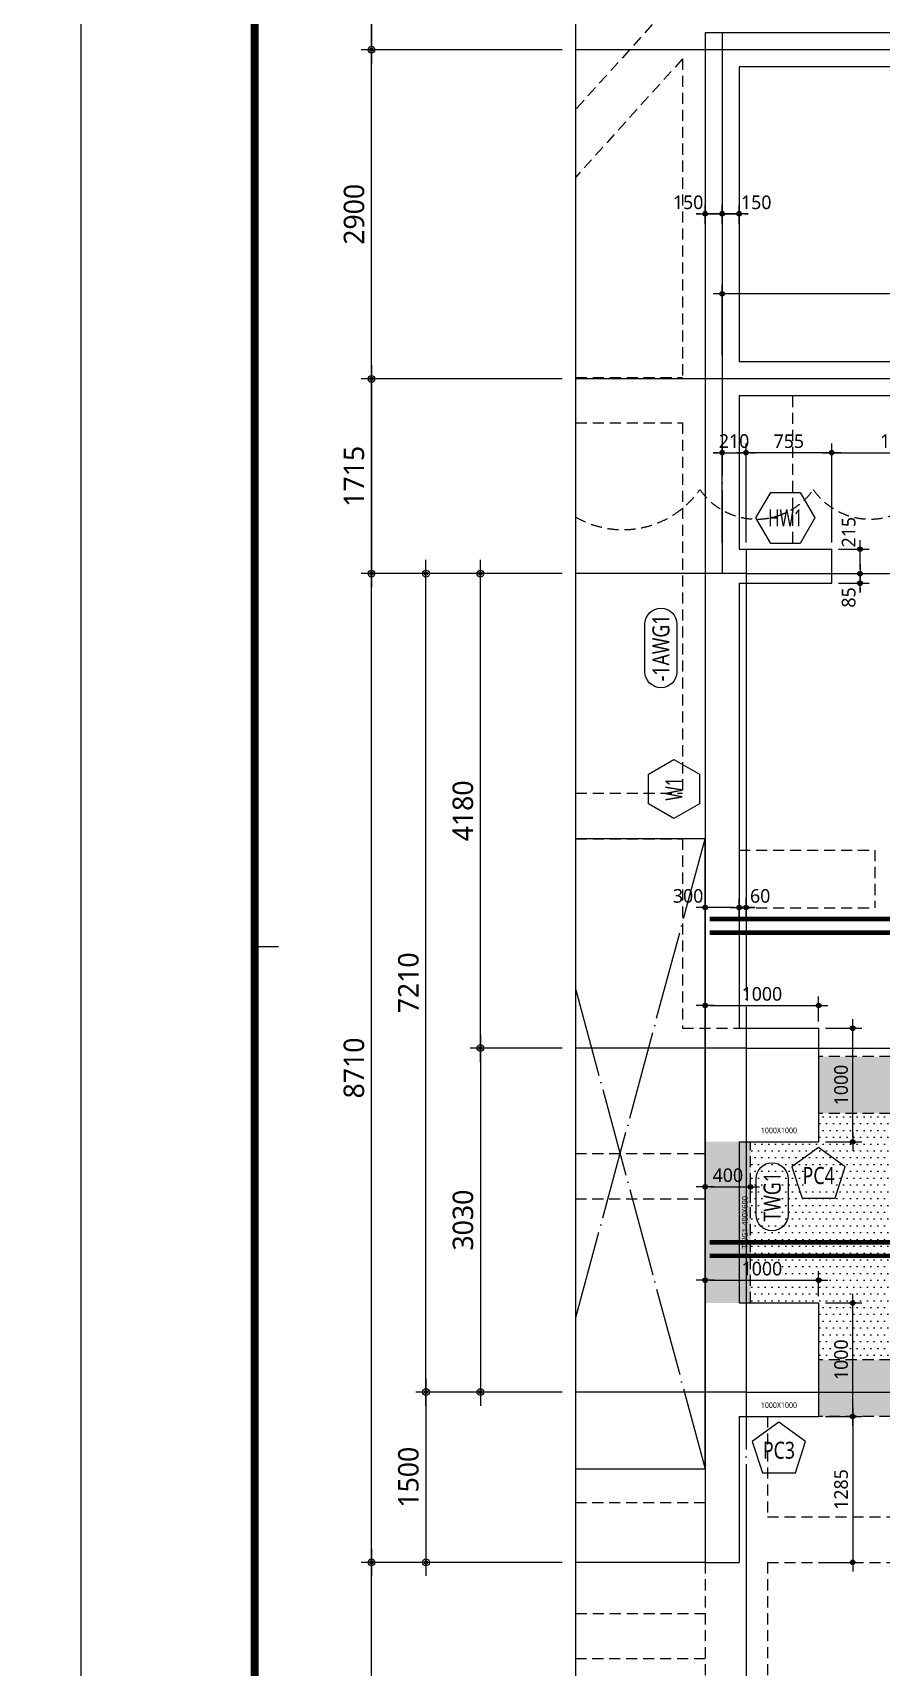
# Model space of a CAD drawing. Header units: millimetres. Extents: x 350420 to 672135, y -312840 to -44390.
# Drawn here: x 507845 to 515322, y -68560 to -54160 of the extents above; entities that cross this region are included whole.
import ezdxf
from ezdxf.enums import TextEntityAlignment as Align
from ezdxf.xclip import XClip

# ---------------------------------------------------------------- set-up
doc = ezdxf.new("R2010")
doc.units = ezdxf.units.MM
doc.header["$LTSCALE"] = 65
doc.header["$XCLIPFRAME"] = 0
for name, pattern in [('CEN', [62, 60, -1, 0, -1]), ('HID2', [7.5, 6, -1.5]), ('XS-지하주차장$0$CEN', [62, 60, -1, 0, -1]), ('XS-지하주차장$0$DDOT', [14, 12, -1, 0, -1]), ('XS-지하주차장$0$HID', [2.3, 1.5, -0.8])]:
    doc.linetypes.add(name, pattern=pattern)
doc.layers.get('Defpoints').update_dxf_attribs({"color": 145})
for name, color, linetype in [('252', 252, 'Continuous'), ('BAR-B', 2, 'HID2'), ('BAR-T', 2, 'Continuous'), ('CEN', 1, 'CEN'), ('DIM', 7, 'Continuous'), ('DOT', 7, 'Continuous'), ('FORM_고양장항A-1BL-S-성능$0$FORM', 7, 'Continuous'), ('M', 7, 'Continuous'), ('NAME-B', 6, 'Continuous'), ('NAME-C', 1, 'Continuous'), ('NAME-W', 4, 'Continuous'), ('XS-지하주차장$0$AWG', 5, 'XS-지하주차장$0$HID'), ('XS-지하주차장$0$B', 9, 'XS-지하주차장$0$HID'), ('XS-지하주차장$0$CEN', 1, 'XS-지하주차장$0$CEN'), ('XS-지하주차장$0$DA', 7, 'XS-지하주차장$0$HID'), ('XS-지하주차장$0$G', 4, 'XS-지하주차장$0$HID'), ('XS-지하주차장$0$OPEN', 9, 'XS-지하주차장$0$DDOT'), ('XS-지하주차장$0$TG', 30, 'XS-지하주차장$0$HID'), ('XS-지하주차장$0$W1', 2, 'Continuous'), ('XS-지하주차장$0$W1-H', 11, 'XS-지하주차장$0$HID')]:
    doc.layers.add(name, color=color, linetype=linetype)
for name, color, linetype, plot in [('DEFPOINT', 144, 'Continuous', False), ('FORM_고양장항A-1BL-S-성능$0$DEFPOINT', 144, 'Continuous', False), ('XS-지하주차장$0$1215', 181, 'XS-지하주차장$0$HID', False), ('XS-지하주차장$0$DEFPOINT', 144, 'Continuous', False), ('XS-지하주차장$0$PD', 145, 'XS-지하주차장$0$HID', False)]:
    doc.layers.add(name, color=color, linetype=linetype, plot=plot)
doc.styles.add('XS-지하주차장$0$맑은고딕', font='malgun.ttf')
doc.styles.add('맑은고딕', font='malgun.ttf')
doc.dimstyles.new('DIM_40', dxfattribs={"dimscale": 40, "dimtxt": 3, "dimasz": 1, "dimexe": 2, "dimexo": 1.5, "dimgap": 1, "dimtad": 1, "dimdec": 0, "dimzin": 0, "dimdsep": 46, "dimtxsty": '맑은고딕', "dimblk1": 'DIMDOT', "dimblk2": 'DIMDOT', "dimsah": 1, "dimcen": 0.09, "dimdle": 2, "dimclrd": 7, "dimclre": 7, "dimclrt": 6, "dimadec": 0, "dimazin": 0, "dimtfac": 1, "dimtdec": 0, "dimtix": 1, "dimtmove": 2, "dimatfit": 3, "dimldrblk": 'DIMDOT', "dimfxl": 0, "dimtolj": 1, "dimtzin": 0, "dimarcsym": 0})
doc.dimstyles.new('DIM_60', dxfattribs={"dimscale": 60, "dimtxt": 3, "dimasz": 1, "dimexe": 1.5, "dimexo": 2, "dimgap": 1, "dimtad": 1, "dimdec": 0, "dimzin": 0, "dimdsep": 46, "dimtxsty": '맑은고딕', "dimblk1": 'DIMDOT', "dimblk2": 'DIMDOT', "dimsah": 1, "dimcen": 0.09, "dimdle": 2, "dimclrd": 7, "dimclre": 7, "dimclrt": 3, "dimadec": 0, "dimazin": 0, "dimtfac": 1, "dimtdec": 0, "dimtix": 1, "dimtmove": 2, "dimatfit": 3, "dimldrblk": 'DIMDOT', "dimfxl": 0, "dimtolj": 1, "dimtzin": 0, "dimarcsym": 0})

# ---------------------------------------------------------------- blocks, each defined once
blk = doc.blocks.new('XS-지하주차장$0$B1-6')
at = {"layer": 'XS-지하주차장$0$CEN'}
for p, q in [((150, 13475), (150, 8710)), ((7250, 13325), (0, 13325)), ((7250, 10425), (0, 10425)), ((360, 8925), (360, 0)), ((360, 8710), (6400, 8710)), ((360, 4530), (3270, 4530)), ((360, 1500), (6400, 1500))]:
    blk.add_line(p, q, dxfattribs=at)
at = {"layer": 'XS-지하주차장$0$PD'}
for p, q in [((770, 10275), (770, 8925)), ((300, 6275), (1495, 6275)), ((1495, 6275), (1495, 5765)), ((300, 5765), (1495, 5765))]:
    blk.add_line(p, q, dxfattribs=at)
at = {"layer": 'XS-지하주차장$0$W1'}
for p, q in [((7250, 13475), (0, 13475)), ((0, 13475), (0, 8925)), ((300, 13175), (300, 10575)), ((4850, 13175), (300, 13175)), ((5840, 10575), (300, 10575)), ((5840, 10275), (300, 10275)), ((300, 10275), (300, 8925)), ((0, 8925), (0, 0)), ((300, 8925), (1115, 8925)), ((1115, 8625), (1115, 8925)), ((300, 8625), (1115, 8625)), ((300, 8625), (300, 4705)), ((300, 4705), (1000, 4705)), ((1000, 4705), (1000, 3705)), ((300, 3705), (300, 2285)), ((300, 3705), (1000, 3705)), ((300, 2285), (1000, 2285)), ((1000, 2285), (1000, 1285)), ((300, 1285), (300, 0)), ((300, 1285), (1000, 1285)), ((0, 0), (300, 0))]:
    blk.add_line(p, q, dxfattribs=at)
at = {"layer": 'XS-지하주차장$0$DEFPOINT', "color": 2, "style": 'XS-지하주차장$0$맑은고딕', "width": 0.8}
for p in [(650, 3805), (650, 1385)]:
    blk.add_text('1000X1000', height=50, dxfattribs=at).set_placement(p, align=Align.MIDDLE_CENTER)
blk = doc.blocks.new('XS-지하주차장$0$B2-W')
at = {"layer": 'XS-지하주차장$0$W1-H'}
for p, q in [((105100, 99760), (105100, 99460)), ((118575, 99760), (105100, 99760)), ((118575, 92510), (118575, 99760)), ((106385, 99460), (105100, 99460)), ((106385, 99460), (106385, 98760)), ((107385, 99460), (107385, 98760)), ((108805, 99460), (107385, 99460)), ((108805, 99460), (108805, 98760)), ((113725, 99460), (109805, 99460)), ((109805, 99460), (109805, 98760)), ((113725, 99460), (113725, 98645)), ((115375, 99460), (114025, 99460)), ((114025, 99460), (114025, 98645)), ((115375, 93920), (115375, 99460)), ((115675, 93920), (115675, 99460)), ((118275, 99460), (115675, 99460)), ((118275, 94910), (118275, 99460)), ((107385, 98760), (106385, 98760)), ((109805, 98760), (108805, 98760)), ((113725, 98645), (114025, 98645))]:
    blk.add_line(p, q, dxfattribs=at)
blk = doc.blocks.new('XS-지하주차장')
at = {"layer": 'XS-지하주차장$0$1215'}
blk.add_lwpolyline([(658457, 160394, -0.520567), (657457, 160394, -0.520567), (656457, 160394, -0.520567), (655457, 160394, -0.520567), (654457, 160394, -0.520567), (654060, 160997, -0.520567), (654060, 161997, -0.520567), (654060, 162997, -0.520567), (654060, 163997, -0.520567), (654060, 164997, -0.520567), (654060, 165997, -0.520567), (654060, 166997, -0.520567), (654060, 167997, -0.520567), (654060, 168997, -0.520567), (654060, 170353, -0.520567), (655060, 170353, -0.520567), (656060, 170353, -0.520567), (657060, 170353, -0.520567), (658060, 170353, -0.520567), (659060, 170353, -0.520567)], format="xyb", dxfattribs=at)
at = {"layer": 'XS-지하주차장$0$AWG'}
for p, q in [((649315, 169150), (649315, 168650)), ((650985, 169150), (649315, 169150)), ((654648, 169150), (651385, 169150)), ((657855, 169150), (655048, 169150))]:
    blk.add_line(p, q, dxfattribs=at)
at = {"layer": 'XS-지하주차장$0$B'}
for p, q in [((643760, 168950), (643760, 174875)), ((644160, 170450), (644160, 168950)), ((645135, 168950), (645135, 170450))]:
    blk.add_line(p, q, dxfattribs=at)
at = {"layer": 'XS-지하주차장$0$DA', "linetype": 'Continuous'}
blk.add_lwpolyline([(650985, 168950), (650985, 170450), (645435, 170450), (645435, 168950), (650985, 168950)], dxfattribs=at)
at = {"layer": 'XS-지하주차장$0$G'}
for p, q in [((647810, 168950), (647810, 174875)), ((648210, 168950), (648210, 174875)), ((650985, 174798), (650985, 169150)), ((651385, 174527), (651385, 169150)), ((654648, 171903), (654648, 169150)), ((658601, 169017), (655480, 171827)), ((655048, 171543), (655048, 169150)), ((657855, 169150), (655212, 171530)), ((644610, 168950), (640310, 168950)), ((644610, 168400), (640160, 168400)), ((644610, 168400), (644610, 162750)), ((645895, 168400), (645010, 168400)), ((645010, 168400), (645010, 162750))]:
    blk.add_line(p, q, dxfattribs=at)
at = {"layer": 'XS-지하주차장$0$OPEN'}
for p, q in [((650985, 170450), (645435, 168950)), ((645435, 170450), (650985, 168950))]:
    blk.add_line(p, q, dxfattribs=at)
at = {"layer": 'XS-지하주차장$0$TG'}
for p, q in [((646895, 168550), (648315, 168550)), ((645895, 165970), (645895, 167950)), ((646395, 165970), (646395, 167950)), ((648565, 165970), (648565, 167950)), ((649065, 165970), (649065, 167950))]:
    blk.add_line(p, q, dxfattribs=at)
at = {"layer": 'XS-지하주차장$0$W1', "rotation": 270}
blk.add_blockref('XS-지하주차장$0$B1-6', (644610, 168950), dxfattribs=at)
at = {"layer": 'XS-지하주차장$0$W1-H'}
blk.add_blockref('XS-지하주차장$0$B2-W', (539510, 69190), dxfattribs=at)
at = {"layer": 'XS-지하주차장$0$DEFPOINT', "color": 2, "style": 'XS-지하주차장$0$맑은고딕'}
blk.add_text('TWG1-400X600', height=50, dxfattribs=at).set_placement((647605, 168600), align=Align.MIDDLE_CENTER)
blk = doc.blocks.new('DIMDOT')
at = {"layer": 'DIM', "linetype": 'Continuous'}
blk.add_line((-2, 0), (2, 0), dxfattribs=at)
for radius in [0.5, 0.25]:
    blk.add_circle((0, 0), radius, dxfattribs=at)
blk = doc.blocks.new('*D1203')
at = {"layer": 'Defpoints', "color": 0, "linetype": 'Continuous', "transparency": 16777216}
for p in [(510830, -58925), (512630, -58925), (512630, -67635)]:
    blk.add_point(p, dxfattribs=at)
at = {"layer": 'DIM', "color": 7, "linetype": 'Continuous', "lineweight": -2, "transparency": 16777216}
for p, q in [((512510, -58925), (510740, -58925)), ((510830, -67575), (510830, -58985)), ((512510, -67635), (510740, -67635))]:
    blk.add_line(p, q, dxfattribs=at)
at = {"layer": 'DIM', "color": 7, "linetype": 'Continuous', "lineweight": -2, "transparency": 16777216, "xscale": 60, "yscale": 60, "zscale": 60}
for p, rotation in [((510830, -58925), 90), ((510830, -67635), 270)]:
    blk.add_blockref('DIMDOT', p, dxfattribs=dict(at, rotation=rotation))
at = {"layer": 'DIM', "color": 3, "linetype": 'Continuous', "transparency": 16777216, "insert": (510676, -63280), "char_height": 180, "attachment_point": 5, "rotation": 90, "style": '맑은고딕'}
blk.add_mtext('\\A1;8710', dxfattribs=at)
blk = doc.blocks.new('*D1204')
at = {"layer": 'Defpoints', "color": 0, "linetype": 'Continuous', "transparency": 16777216}
for p in [(511310, -58925), (512630, -58925), (512630, -66135)]:
    blk.add_point(p, dxfattribs=at)
at = {"layer": 'DIM', "color": 7, "linetype": 'Continuous', "lineweight": -2, "transparency": 16777216}
for p, q in [((512510, -58925), (511220, -58925)), ((511310, -66075), (511310, -58985)), ((512510, -66135), (511220, -66135))]:
    blk.add_line(p, q, dxfattribs=at)
at = {"layer": 'DIM', "color": 7, "linetype": 'Continuous', "lineweight": -2, "transparency": 16777216, "xscale": 60, "yscale": 60, "zscale": 60}
for p, rotation in [((511310, -58925), 90), ((511310, -66135), 270)]:
    blk.add_blockref('DIMDOT', p, dxfattribs=dict(at, rotation=rotation))
at = {"layer": 'DIM', "color": 3, "linetype": 'Continuous', "transparency": 16777216, "insert": (511156, -62530), "char_height": 180, "attachment_point": 5, "rotation": 90, "style": '맑은고딕'}
blk.add_mtext('\\A1;7210', dxfattribs=at)
blk = doc.blocks.new('*D1205')
at = {"layer": 'Defpoints', "color": 0, "linetype": 'Continuous', "transparency": 16777216}
for p in [(512630, -66135), (511310, -67635), (512630, -67635)]:
    blk.add_point(p, dxfattribs=at)
at = {"layer": 'DIM', "color": 7, "linetype": 'Continuous', "lineweight": -2, "transparency": 16777216}
for p, q in [((512510, -66135), (511220, -66135)), ((511310, -66195), (511310, -67575)), ((512510, -67635), (511220, -67635))]:
    blk.add_line(p, q, dxfattribs=at)
at = {"layer": 'DIM', "color": 7, "linetype": 'Continuous', "lineweight": -2, "transparency": 16777216, "xscale": 60, "yscale": 60, "zscale": 60}
for p, rotation in [((511310, -66135), 90), ((511310, -67635), 270)]:
    blk.add_blockref('DIMDOT', p, dxfattribs=dict(at, rotation=rotation))
at = {"layer": 'DIM', "color": 3, "linetype": 'Continuous', "transparency": 16777216, "insert": (511156, -66885), "char_height": 180, "attachment_point": 5, "rotation": 90, "style": '맑은고딕'}
blk.add_mtext('\\A1;1500', dxfattribs=at)
blk = doc.blocks.new('*D1206')
at = {"layer": 'Defpoints', "color": 0, "linetype": 'Continuous', "transparency": 16777216}
for p in [(511790, -58925), (512630, -58925), (512630, -63105)]:
    blk.add_point(p, dxfattribs=at)
at = {"layer": 'DIM', "color": 7, "linetype": 'Continuous', "lineweight": -2, "transparency": 16777216}
for p, q in [((512510, -58925), (511700, -58925)), ((511790, -63045), (511790, -58985)), ((512510, -63105), (511700, -63105))]:
    blk.add_line(p, q, dxfattribs=at)
at = {"layer": 'DIM', "color": 7, "linetype": 'Continuous', "lineweight": -2, "transparency": 16777216, "xscale": 60, "yscale": 60, "zscale": 60}
for p, rotation in [((511790, -58925), 90), ((511790, -63105), 270)]:
    blk.add_blockref('DIMDOT', p, dxfattribs=dict(at, rotation=rotation))
at = {"layer": 'DIM', "color": 3, "linetype": 'Continuous', "transparency": 16777216, "insert": (511636, -61015), "char_height": 180, "attachment_point": 5, "rotation": 90, "style": '맑은고딕'}
blk.add_mtext('\\A1;4180', dxfattribs=at)
blk = doc.blocks.new('*D1207')
at = {"layer": 'Defpoints', "color": 0, "linetype": 'Continuous', "transparency": 16777216}
for p in [(512630, -57210), (510830, -58925), (512630, -58925)]:
    blk.add_point(p, dxfattribs=at)
at = {"layer": 'DIM', "color": 7, "linetype": 'Continuous', "lineweight": -2, "transparency": 16777216}
for p, q in [((512510, -57210), (510740, -57210)), ((510830, -57270), (510830, -58865)), ((512510, -58925), (510740, -58925))]:
    blk.add_line(p, q, dxfattribs=at)
at = {"layer": 'DIM', "color": 7, "linetype": 'Continuous', "lineweight": -2, "transparency": 16777216, "xscale": 60, "yscale": 60, "zscale": 60}
for p, rotation in [((510830, -57210), 90), ((510830, -58925), 270)]:
    blk.add_blockref('DIMDOT', p, dxfattribs=dict(at, rotation=rotation))
at = {"layer": 'DIM', "color": 3, "linetype": 'Continuous', "transparency": 16777216, "insert": (510676, -58068), "char_height": 180, "attachment_point": 5, "rotation": 90, "style": '맑은고딕'}
blk.add_mtext('\\A1;1715', dxfattribs=at)
blk = doc.blocks.new('*D1208')
at = {"layer": 'Defpoints', "color": 0, "linetype": 'Continuous', "transparency": 16777216}
for p in [(510830, -54310), (512630, -54310), (512630, -57210)]:
    blk.add_point(p, dxfattribs=at)
at = {"layer": 'DIM', "color": 7, "linetype": 'Continuous', "lineweight": -2, "transparency": 16777216}
for p, q in [((512510, -54310), (510740, -54310)), ((510830, -57150), (510830, -54370)), ((512510, -57210), (510740, -57210))]:
    blk.add_line(p, q, dxfattribs=at)
at = {"layer": 'DIM', "color": 7, "linetype": 'Continuous', "lineweight": -2, "transparency": 16777216, "xscale": 60, "yscale": 60, "zscale": 60}
for p, rotation in [((510830, -54310), 90), ((510830, -57210), 270)]:
    blk.add_blockref('DIMDOT', p, dxfattribs=dict(at, rotation=rotation))
at = {"layer": 'DIM', "color": 3, "linetype": 'Continuous', "transparency": 16777216, "insert": (510677, -55760), "char_height": 180, "attachment_point": 5, "rotation": 90, "style": '맑은고딕'}
blk.add_mtext('\\A1;2900', dxfattribs=at)
blk = doc.blocks.new('*D1209')
at = {"layer": 'Defpoints', "color": 0, "linetype": 'Continuous', "transparency": 16777216}
for p in [(512630, -49210), (510830, -54310), (512630, -54310)]:
    blk.add_point(p, dxfattribs=at)
at = {"layer": 'DIM', "color": 7, "linetype": 'Continuous', "lineweight": -2, "transparency": 16777216}
for p, q in [((512510, -49210), (510740, -49210)), ((510830, -49270), (510830, -54250)), ((512510, -54310), (510740, -54310))]:
    blk.add_line(p, q, dxfattribs=at)
at = {"layer": 'DIM', "color": 7, "linetype": 'Continuous', "lineweight": -2, "transparency": 16777216, "xscale": 60, "yscale": 60, "zscale": 60}
for p, rotation in [((510830, -49210), 90), ((510830, -54310), 270)]:
    blk.add_blockref('DIMDOT', p, dxfattribs=dict(at, rotation=rotation))
at = {"layer": 'DIM', "color": 3, "linetype": 'Continuous', "transparency": 16777216, "insert": (510676, -51760), "char_height": 180, "attachment_point": 5, "rotation": 90, "style": '맑은고딕'}
blk.add_mtext('\\A1;5100', dxfattribs=at)
blk = doc.blocks.new('*D721')
at = {"layer": 'Defpoints', "color": 0, "linetype": 'Continuous', "transparency": 16777216}
for p in [(512630, -63105), (511790, -66135), (512630, -66135)]:
    blk.add_point(p, dxfattribs=at)
at = {"layer": 'DIM', "color": 7, "linetype": 'Continuous', "lineweight": -2, "transparency": 16777216}
for p, q in [((512510, -63105), (511700, -63105)), ((511790, -63165), (511790, -66075)), ((512510, -66135), (511700, -66135))]:
    blk.add_line(p, q, dxfattribs=at)
at = {"layer": 'DIM', "color": 7, "linetype": 'Continuous', "lineweight": -2, "transparency": 16777216, "xscale": 60, "yscale": 60, "zscale": 60}
for p, rotation in [((511790, -63105), 90), ((511790, -66135), 270)]:
    blk.add_blockref('DIMDOT', p, dxfattribs=dict(at, rotation=rotation))
at = {"layer": 'DIM', "color": 3, "linetype": 'Continuous', "transparency": 16777216, "insert": (511637, -64620), "char_height": 180, "attachment_point": 5, "rotation": 90, "style": '맑은고딕'}
blk.add_mtext('\\A1;3030', dxfattribs=at)
blk = doc.blocks.new('*D731')
at = {"layer": 'Defpoints', "color": 0, "linetype": 'Continuous', "transparency": 16777216}
for p in [(516095, -57860), (514885, -58710), (516095, -58710)]:
    blk.add_point(p, dxfattribs=at)
at = {"layer": 'DIM', "color": 7, "linetype": 'Continuous', "lineweight": -2, "transparency": 16777216}
for p, q in [((514885, -58650), (514885, -57780)), ((514925, -57860), (516055, -57860)), ((516095, -58650), (516095, -57780))]:
    blk.add_line(p, q, dxfattribs=at)
at = {"layer": 'DIM', "color": 7, "linetype": 'Continuous', "lineweight": -2, "transparency": 16777216, "xscale": 40, "yscale": 40, "zscale": 40, "rotation": 180}
blk.add_blockref('DIMDOT', (514885, -57860), dxfattribs=at)
at = {"layer": 'DIM', "color": 7, "linetype": 'Continuous', "lineweight": -2, "transparency": 16777216, "xscale": 40, "yscale": 40, "zscale": 40}
blk.add_blockref('DIMDOT', (516095, -57860), dxfattribs=at)
at = {"layer": 'DIM', "color": 6, "linetype": 'Continuous', "transparency": 16777216, "insert": (515490, -57758), "char_height": 120, "attachment_point": 5, "style": '맑은고딕'}
blk.add_mtext('\\A1;1210', dxfattribs=at)
blk = doc.blocks.new('*D732')
at = {"layer": 'Defpoints', "color": 0, "linetype": 'Continuous', "transparency": 16777216}
for p in [(514130, -57860), (514130, -58710), (514885, -58710)]:
    blk.add_point(p, dxfattribs=at)
at = {"layer": 'DIM', "color": 7, "linetype": 'Continuous', "lineweight": -2, "transparency": 16777216}
for p, q in [((514130, -58650), (514130, -57780)), ((514845, -57860), (514170, -57860)), ((514885, -58650), (514885, -57780))]:
    blk.add_line(p, q, dxfattribs=at)
at = {"layer": 'DIM', "color": 7, "linetype": 'Continuous', "lineweight": -2, "transparency": 16777216, "xscale": 40, "yscale": 40, "zscale": 40, "rotation": 180}
blk.add_blockref('DIMDOT', (514130, -57860), dxfattribs=at)
at = {"layer": 'DIM', "color": 7, "linetype": 'Continuous', "lineweight": -2, "transparency": 16777216, "xscale": 40, "yscale": 40, "zscale": 40}
blk.add_blockref('DIMDOT', (514885, -57860), dxfattribs=at)
at = {"layer": 'DIM', "color": 6, "linetype": 'Continuous', "transparency": 16777216, "insert": (514507, -57759), "char_height": 120, "attachment_point": 5, "style": '맑은고딕'}
blk.add_mtext('\\A1;755', dxfattribs=at)
blk = doc.blocks.new('*D764')
at = {"layer": 'Defpoints', "color": 0, "linetype": 'Continuous', "transparency": 16777216}
for p in [(514885, -58925), (514885, -59010), (515135, -59010)]:
    blk.add_point(p, dxfattribs=at)
at = {"layer": 'DIM', "color": 7, "linetype": 'Continuous', "lineweight": -2, "transparency": 16777216}
for p, q in [((515135, -58885), (515135, -58845)), ((514945, -58925), (515215, -58925)), ((514945, -59010), (515215, -59010)), ((515135, -58925), (515135, -59010)), ((515135, -59050), (515135, -59090))]:
    blk.add_line(p, q, dxfattribs=at)
at = {"layer": 'DIM', "color": 7, "linetype": 'Continuous', "lineweight": -2, "transparency": 16777216, "xscale": 40, "yscale": 40, "zscale": 40}
for p, rotation in [((515135, -58925), 270), ((515135, -59010), 90)]:
    blk.add_blockref('DIMDOT', p, dxfattribs=dict(at, rotation=rotation))
at = {"layer": 'DIM', "color": 6, "linetype": 'Continuous', "transparency": 16777216, "insert": (515035, -59135), "char_height": 120, "attachment_point": 5, "rotation": 90, "style": '맑은고딕'}
blk.add_mtext('\\A1;85', dxfattribs=at)
blk = doc.blocks.new('*D765')
at = {"layer": 'Defpoints', "color": 0, "linetype": 'Continuous', "transparency": 16777216}
for p in [(514885, -58710), (515135, -58710), (514885, -58925)]:
    blk.add_point(p, dxfattribs=at)
at = {"layer": 'DIM', "color": 7, "linetype": 'Continuous', "lineweight": -2, "transparency": 16777216}
for p, q in [((514945, -58710), (515215, -58710)), ((515135, -58885), (515135, -58750)), ((514945, -58925), (515215, -58925))]:
    blk.add_line(p, q, dxfattribs=at)
at = {"layer": 'DIM', "color": 7, "linetype": 'Continuous', "lineweight": -2, "transparency": 16777216, "xscale": 40, "yscale": 40, "zscale": 40}
for p, rotation in [((515135, -58710), 90), ((515135, -58925), 270)]:
    blk.add_blockref('DIMDOT', p, dxfattribs=dict(at, rotation=rotation))
at = {"layer": 'DIM', "color": 6, "linetype": 'Continuous', "transparency": 16777216, "insert": (515035, -58560), "char_height": 120, "attachment_point": 5, "rotation": 90, "style": '맑은고딕'}
blk.add_mtext('\\A1;215', dxfattribs=at)
blk = doc.blocks.new('*D770')
at = {"layer": 'Defpoints', "color": 0, "linetype": 'Continuous', "transparency": 16777216}
for p in [(513920, -56460), (513920, -57060), (519610, -57060)]:
    blk.add_point(p, dxfattribs=at)
at = {"layer": 'DIM', "color": 7, "linetype": 'Continuous', "lineweight": -2, "transparency": 16777216}
for p, q in [((513920, -57000), (513920, -56380)), ((519610, -57000), (519610, -56380)), ((519570, -56460), (513960, -56460))]:
    blk.add_line(p, q, dxfattribs=at)
at = {"layer": 'DIM', "color": 7, "linetype": 'Continuous', "lineweight": -2, "transparency": 16777216, "xscale": 40, "yscale": 40, "zscale": 40, "rotation": 180}
blk.add_blockref('DIMDOT', (513920, -56460), dxfattribs=at)
at = {"layer": 'DIM', "color": 7, "linetype": 'Continuous', "lineweight": -2, "transparency": 16777216, "xscale": 40, "yscale": 40, "zscale": 40}
blk.add_blockref('DIMDOT', (519610, -56460), dxfattribs=at)
at = {"layer": 'DIM', "color": 6, "linetype": 'Continuous', "transparency": 16777216, "insert": (516765, -56358), "char_height": 120, "attachment_point": 5, "style": '맑은고딕'}
blk.add_mtext('\\A1;5690', dxfattribs=at)
blk = doc.blocks.new('*D852')
at = {"layer": 'Defpoints', "color": 0, "linetype": 'Continuous', "transparency": 16777216}
for p in [(514130, -57860), (513920, -58710), (514130, -58710)]:
    blk.add_point(p, dxfattribs=at)
at = {"layer": 'DIM', "color": 7, "linetype": 'Continuous', "lineweight": -2, "transparency": 16777216}
for p, q in [((513880, -57860), (513840, -57860)), ((513920, -58650), (513920, -57780)), ((513920, -57860), (514130, -57860)), ((514130, -58650), (514130, -57780)), ((514170, -57860), (514210, -57860))]:
    blk.add_line(p, q, dxfattribs=at)
at = {"layer": 'DIM', "color": 7, "linetype": 'Continuous', "lineweight": -2, "transparency": 16777216, "xscale": 40, "yscale": 40, "zscale": 40}
blk.add_blockref('DIMDOT', (513920, -57860), dxfattribs=at)
at = {"layer": 'DIM', "color": 7, "linetype": 'Continuous', "lineweight": -2, "transparency": 16777216, "xscale": 40, "yscale": 40, "zscale": 40, "rotation": 180}
blk.add_blockref('DIMDOT', (514130, -57860), dxfattribs=at)
at = {"layer": 'DIM', "color": 6, "linetype": 'Continuous', "transparency": 16777216, "insert": (514025, -57758), "char_height": 120, "attachment_point": 5, "style": '맑은고딕'}
blk.add_mtext('\\A1;210', dxfattribs=at)
blk = doc.blocks.new('*D854')
at = {"layer": 'Defpoints', "color": 0, "linetype": 'Continuous', "transparency": 16777216}
for p in [(514770, -65350), (515070, -65350), (514770, -66350)]:
    blk.add_point(p, dxfattribs=at)
at = {"layer": 'DIM', "color": 7, "linetype": 'Continuous', "lineweight": -2, "transparency": 16777216}
for p, q in [((514830, -65350), (515150, -65350)), ((515070, -66310), (515070, -65390)), ((514830, -66350), (515150, -66350))]:
    blk.add_line(p, q, dxfattribs=at)
at = {"layer": 'DIM', "color": 7, "linetype": 'Continuous', "lineweight": -2, "transparency": 16777216, "xscale": 40, "yscale": 40, "zscale": 40}
for p, rotation in [((515070, -65350), 90), ((515070, -66350), 270)]:
    blk.add_blockref('DIMDOT', p, dxfattribs=dict(at, rotation=rotation))
at = {"layer": 'DIM', "color": 6, "linetype": 'Continuous', "transparency": 16777216, "insert": (514968, -65850), "char_height": 120, "attachment_point": 5, "rotation": 90, "style": '맑은고딕'}
blk.add_mtext('\\A1;1000', dxfattribs=at)
blk = doc.blocks.new('*D855')
at = {"layer": 'Defpoints', "color": 0, "linetype": 'Continuous', "transparency": 16777216}
for p in [(514770, -65150), (513770, -65350), (514770, -65350)]:
    blk.add_point(p, dxfattribs=at)
at = {"layer": 'DIM', "color": 7, "linetype": 'Continuous', "lineweight": -2, "transparency": 16777216}
for p, q in [((513770, -65290), (513770, -65070)), ((514770, -65290), (514770, -65070)), ((513810, -65150), (514730, -65150))]:
    blk.add_line(p, q, dxfattribs=at)
at = {"layer": 'DIM', "color": 7, "linetype": 'Continuous', "lineweight": -2, "transparency": 16777216, "xscale": 40, "yscale": 40, "zscale": 40, "rotation": 180}
blk.add_blockref('DIMDOT', (513770, -65150), dxfattribs=at)
at = {"layer": 'DIM', "color": 7, "linetype": 'Continuous', "lineweight": -2, "transparency": 16777216, "xscale": 40, "yscale": 40, "zscale": 40}
blk.add_blockref('DIMDOT', (514770, -65150), dxfattribs=at)
at = {"layer": 'DIM', "color": 6, "linetype": 'Continuous', "transparency": 16777216, "insert": (514270, -65048), "char_height": 120, "attachment_point": 5, "style": '맑은고딕'}
blk.add_mtext('\\A1;1000', dxfattribs=at)
blk = doc.blocks.new('*D874')
at = {"layer": 'Defpoints', "color": 0, "linetype": 'Continuous', "transparency": 16777216}
for p in [(513770, -61866), (513770, -62016), (514070, -62016)]:
    blk.add_point(p, dxfattribs=at)
at = {"layer": 'DIM', "color": 7, "linetype": 'Continuous', "lineweight": -2, "transparency": 16777216}
for p, q in [((513770, -61956), (513770, -61786)), ((514030, -61866), (513810, -61866)), ((514070, -61956), (514070, -61786))]:
    blk.add_line(p, q, dxfattribs=at)
at = {"layer": 'DIM', "color": 7, "linetype": 'Continuous', "lineweight": -2, "transparency": 16777216, "xscale": 40, "yscale": 40, "zscale": 40, "rotation": 180}
blk.add_blockref('DIMDOT', (513770, -61866), dxfattribs=at)
at = {"layer": 'DIM', "color": 7, "linetype": 'Continuous', "lineweight": -2, "transparency": 16777216, "xscale": 40, "yscale": 40, "zscale": 40}
blk.add_blockref('DIMDOT', (514070, -61866), dxfattribs=at)
at = {"layer": 'DIM', "color": 6, "linetype": 'Continuous', "transparency": 16777216, "insert": (513620, -61765), "char_height": 120, "attachment_point": 5, "style": '맑은고딕'}
blk.add_mtext('\\A1;300', dxfattribs=at)
blk = doc.blocks.new('*D875')
at = {"layer": 'Defpoints', "color": 0, "linetype": 'Continuous', "transparency": 16777216}
for p in [(514130, -61866), (514070, -62016), (514130, -62016)]:
    blk.add_point(p, dxfattribs=at)
at = {"layer": 'DIM', "color": 7, "linetype": 'Continuous', "lineweight": -2, "transparency": 16777216}
for p, q in [((514030, -61866), (513990, -61866)), ((514070, -61956), (514070, -61786)), ((514070, -61866), (514130, -61866)), ((514130, -61956), (514130, -61786)), ((514170, -61866), (514210, -61866))]:
    blk.add_line(p, q, dxfattribs=at)
at = {"layer": 'DIM', "color": 7, "linetype": 'Continuous', "lineweight": -2, "transparency": 16777216, "xscale": 40, "yscale": 40, "zscale": 40}
blk.add_blockref('DIMDOT', (514070, -61866), dxfattribs=at)
at = {"layer": 'DIM', "color": 7, "linetype": 'Continuous', "lineweight": -2, "transparency": 16777216, "xscale": 40, "yscale": 40, "zscale": 40, "rotation": 180}
blk.add_blockref('DIMDOT', (514130, -61866), dxfattribs=at)
at = {"layer": 'DIM', "color": 6, "linetype": 'Continuous', "transparency": 16777216, "insert": (514255, -61765), "char_height": 120, "attachment_point": 5, "style": '맑은고딕'}
blk.add_mtext('\\A1;60', dxfattribs=at)
blk = doc.blocks.new('*D882')
at = {"layer": 'Defpoints', "color": 0, "linetype": 'Continuous', "transparency": 16777216}
for p in [(514770, -62930), (515070, -62930), (514770, -63930)]:
    blk.add_point(p, dxfattribs=at)
at = {"layer": 'DIM', "color": 7, "linetype": 'Continuous', "lineweight": -2, "transparency": 16777216}
for p, q in [((514830, -62930), (515150, -62930)), ((515070, -63890), (515070, -62970)), ((514830, -63930), (515150, -63930))]:
    blk.add_line(p, q, dxfattribs=at)
at = {"layer": 'DIM', "color": 7, "linetype": 'Continuous', "lineweight": -2, "transparency": 16777216, "xscale": 40, "yscale": 40, "zscale": 40}
for p, rotation in [((515070, -62930), 90), ((515070, -63930), 270)]:
    blk.add_blockref('DIMDOT', p, dxfattribs=dict(at, rotation=rotation))
at = {"layer": 'DIM', "color": 6, "linetype": 'Continuous', "transparency": 16777216, "insert": (514968, -63430), "char_height": 120, "attachment_point": 5, "rotation": 90, "style": '맑은고딕'}
blk.add_mtext('\\A1;1000', dxfattribs=at)
blk = doc.blocks.new('*D883')
at = {"layer": 'Defpoints', "color": 0, "linetype": 'Continuous', "transparency": 16777216}
for p in [(514770, -62730), (513770, -62930), (514770, -62930)]:
    blk.add_point(p, dxfattribs=at)
at = {"layer": 'DIM', "color": 7, "linetype": 'Continuous', "lineweight": -2, "transparency": 16777216}
for p, q in [((513770, -62870), (513770, -62650)), ((513810, -62730), (514730, -62730)), ((514770, -62870), (514770, -62650))]:
    blk.add_line(p, q, dxfattribs=at)
at = {"layer": 'DIM', "color": 7, "linetype": 'Continuous', "lineweight": -2, "transparency": 16777216, "xscale": 40, "yscale": 40, "zscale": 40, "rotation": 180}
blk.add_blockref('DIMDOT', (513770, -62730), dxfattribs=at)
at = {"layer": 'DIM', "color": 7, "linetype": 'Continuous', "lineweight": -2, "transparency": 16777216, "xscale": 40, "yscale": 40, "zscale": 40}
blk.add_blockref('DIMDOT', (514770, -62730), dxfattribs=at)
at = {"layer": 'DIM', "color": 6, "linetype": 'Continuous', "transparency": 16777216, "insert": (514270, -62628), "char_height": 120, "attachment_point": 5, "style": '맑은고딕'}
blk.add_mtext('\\A1;1000', dxfattribs=at)
blk = doc.blocks.new('*D907')
at = {"layer": 'Defpoints', "color": 0, "linetype": 'Continuous', "transparency": 16777216}
for p in [(514770, -66350), (514770, -67635), (515070, -67635)]:
    blk.add_point(p, dxfattribs=at)
at = {"layer": 'DIM', "color": 7, "linetype": 'Continuous', "lineweight": -2, "transparency": 16777216}
for p, q in [((514830, -66350), (515150, -66350)), ((515070, -66390), (515070, -67595)), ((514830, -67635), (515150, -67635))]:
    blk.add_line(p, q, dxfattribs=at)
at = {"layer": 'DIM', "color": 7, "linetype": 'Continuous', "lineweight": -2, "transparency": 16777216, "xscale": 40, "yscale": 40, "zscale": 40}
for p, rotation in [((515070, -66350), 90), ((515070, -67635), 270)]:
    blk.add_blockref('DIMDOT', p, dxfattribs=dict(at, rotation=rotation))
at = {"layer": 'DIM', "color": 6, "linetype": 'Continuous', "transparency": 16777216, "insert": (514968, -66993), "char_height": 120, "attachment_point": 5, "rotation": 90, "style": '맑은고딕'}
blk.add_mtext('\\A1;1285', dxfattribs=at)
blk = doc.blocks.new('*D930')
at = {"layer": 'Defpoints', "color": 0, "linetype": 'Continuous', "transparency": 16777216}
for p in [(514170, -64327), (513770, -64527), (514170, -64527)]:
    blk.add_point(p, dxfattribs=at)
at = {"layer": 'DIM', "color": 7, "linetype": 'Continuous', "lineweight": -2, "transparency": 16777216}
for p, q in [((513770, -64467), (513770, -64247)), ((513810, -64327), (514130, -64327)), ((514170, -64467), (514170, -64247))]:
    blk.add_line(p, q, dxfattribs=at)
at = {"layer": 'DIM', "color": 7, "linetype": 'Continuous', "lineweight": -2, "transparency": 16777216, "xscale": 40, "yscale": 40, "zscale": 40, "rotation": 180}
blk.add_blockref('DIMDOT', (513770, -64327), dxfattribs=at)
at = {"layer": 'DIM', "color": 7, "linetype": 'Continuous', "lineweight": -2, "transparency": 16777216, "xscale": 40, "yscale": 40, "zscale": 40}
blk.add_blockref('DIMDOT', (514170, -64327), dxfattribs=at)
at = {"layer": 'DIM', "color": 6, "linetype": 'Continuous', "transparency": 16777216, "insert": (513970, -64225), "char_height": 120, "attachment_point": 5, "style": '맑은고딕'}
blk.add_mtext('\\A1;400', dxfattribs=at)
blk = doc.blocks.new('FORM_고양장항A-1BL-S-성능')
at = {"layer": 'FORM_고양장항A-1BL-S-성능$0$DEFPOINT', "color": 1}
blk.add_line((26, 297), (29, 297), dxfattribs=at)
at = {"layer": 'FORM_고양장항A-1BL-S-성능$0$DEFPOINT'}
blk.add_lwpolyline([(0, 594), (0, 0), (841, 0), (841, 594), (0, 594)], dxfattribs=at)
at = {"layer": 'FORM_고양장항A-1BL-S-성능$0$FORM'}
for points in [[(25, 573), (25, 21), (757, 21), (757, 573)], [(26, 572), (26, 22), (756, 22), (756, 572)]]:
    blk.add_lwpolyline(points, close=True, dxfattribs=at)
at = {"layer": 'FORM_고양장항A-1BL-S-성능$0$FORM', "const_width": 1}
blk.add_lwpolyline([(25.5, 572.5), (25.5, 21.5), (756.5, 21.5), (756.5, 572.5)], close=True, dxfattribs=at)
blk = doc.blocks.new('*D1168')
at = {"layer": 'Defpoints', "color": 0, "linetype": 'Continuous', "transparency": 16777216}
for p in [(514070, -55755), (513920, -55905), (514070, -55905)]:
    blk.add_point(p, dxfattribs=at)
at = {"layer": 'DIM', "color": 7, "linetype": 'Continuous', "lineweight": -2, "transparency": 16777216}
for p, q in [((513920, -55845), (513920, -55675)), ((514070, -55845), (514070, -55675)), ((513880, -55755), (513840, -55755)), ((513920, -55755), (514070, -55755)), ((514110, -55755), (514150, -55755))]:
    blk.add_line(p, q, dxfattribs=at)
at = {"layer": 'DIM', "color": 7, "linetype": 'Continuous', "lineweight": -2, "transparency": 16777216, "xscale": 40, "yscale": 40, "zscale": 40}
blk.add_blockref('DIMDOT', (513920, -55755), dxfattribs=at)
at = {"layer": 'DIM', "color": 7, "linetype": 'Continuous', "lineweight": -2, "transparency": 16777216, "xscale": 40, "yscale": 40, "zscale": 40, "rotation": 180}
blk.add_blockref('DIMDOT', (514070, -55755), dxfattribs=at)
at = {"layer": 'DIM', "color": 6, "linetype": 'Continuous', "transparency": 16777216, "insert": (514220, -55655), "char_height": 120, "attachment_point": 5, "style": '맑은고딕'}
blk.add_mtext('\\A1;150', dxfattribs=at)
blk = doc.blocks.new('*D1169')
at = {"layer": 'Defpoints', "color": 0, "linetype": 'Continuous', "transparency": 16777216}
for p in [(513770, -55755), (513770, -55905), (513920, -55905)]:
    blk.add_point(p, dxfattribs=at)
at = {"layer": 'DIM', "color": 7, "linetype": 'Continuous', "lineweight": -2, "transparency": 16777216}
for p, q in [((513770, -55845), (513770, -55675)), ((513920, -55845), (513920, -55675)), ((513730, -55755), (513690, -55755)), ((513920, -55755), (513770, -55755)), ((513960, -55755), (514000, -55755))]:
    blk.add_line(p, q, dxfattribs=at)
at = {"layer": 'DIM', "color": 7, "linetype": 'Continuous', "lineweight": -2, "transparency": 16777216, "xscale": 40, "yscale": 40, "zscale": 40}
blk.add_blockref('DIMDOT', (513770, -55755), dxfattribs=at)
at = {"layer": 'DIM', "color": 7, "linetype": 'Continuous', "lineweight": -2, "transparency": 16777216, "xscale": 40, "yscale": 40, "zscale": 40, "rotation": 180}
blk.add_blockref('DIMDOT', (513920, -55755), dxfattribs=at)
at = {"layer": 'DIM', "color": 6, "linetype": 'Continuous', "transparency": 16777216, "insert": (513620, -55655), "char_height": 120, "attachment_point": 5, "style": '맑은고딕'}
blk.add_mtext('\\A1;150', dxfattribs=at)

msp = doc.modelspace()

# ---------------------------------------------------------------- hatches: boundary and pattern name
at = {"layer": 'DOT'}
h = msp.add_hatch(dxfattribs=at)
h.set_pattern_fill('DOTS', color=256, scale=60)
h.set_pattern_definition([(0, (255970, -115670), (30, 60), [0, -60])])
h.paths.add_polyline_path([(514170, -63930), (514170, -65350), (514770, -65350), (514770, -65850), (516750, -65850), (516750, -65350), (517000, -65350), (517000, -63930), (516750, -63930), (516750, -63680), (514770, -63680), (514770, -63930)])

# ---------------------------------------------------------------- linework, layer by layer
at = {"layer": '252'}
for points in [[(514770, -63180), (514770, -63680), (516750, -63180), (516750, -63680)], [(514170, -65350), (513770, -65350), (514170, -63930), (513770, -63930)], [(514770, -65850), (514770, -66350), (516750, -65850), (516750, -66350)]]:
    msp.add_solid(points, dxfattribs=at)
at = {"layer": 'BAR-B', "const_width": 40}
for points in [[(532535, -62087.1), (513810, -62087.1)], [(535260, -64935), (513810, -64935)]]:
    msp.add_lwpolyline(points, dxfattribs=at)
at = {"layer": 'BAR-T', "const_width": 40}
for points in [[(532535, -61967.1), (513810, -61967.1)], [(535260, -64815), (513810, -64815)]]:
    msp.add_lwpolyline(points, dxfattribs=at)
at = {"layer": 'CEN'}
for p, q in [((513770, -54310), (512630, -54310)), ((513770, -57210), (512630, -57210)), ((514130, -58925), (512630, -58925)), ((514130, -63105), (512630, -63105)), ((514130, -66135), (512630, -66135)), ((513770, -67635), (512630, -67635)), ((514130, -67635), (514130, -69135))]:
    msp.add_line(p, q, dxfattribs=at)
at = {"layer": 'DEFPOINT'}
for points in [[(510830, -46510), (542870, -46510), (542870, -70335), (510830, -70335)], [(512630, -47710), (541070, -47710), (541070, -69135), (512630, -69135)]]:
    msp.add_lwpolyline(points, close=True, dxfattribs=at)
at = {"layer": 'M'}
for points in [[(514347.6, -58660), (514217.7, -58435), (514347.6, -58210), (514607.4, -58210), (514737.3, -58435), (514607.4, -58660)], [(513720, -60952.4), (513495, -61082.3), (513270, -60952.4), (513270, -60692.6), (513495, -60562.7), (513720, -60692.6)], [(514915.3, -64427.2), (515005.1, -64150.8), (514770, -63980), (514534.9, -64150.8), (514624.7, -64427.2)], [(514565.3, -66847.2), (514655.1, -66570.8), (514420, -66400), (514184.9, -66570.8), (514274.7, -66847.2)]]:
    msp.add_lwpolyline(points, close=True, dxfattribs=at)
for points in [[(513240, -59790), (513240, -59370, -1), (513520, -59370), (513520, -59790, -1)], [(514220, -64574.8), (514220, -64254.8, -1), (514500, -64254.8), (514500, -64574.8, -1)]]:
    msp.add_lwpolyline(points, format="xyb", close=True, dxfattribs=at)

# ---------------------------------------------------------------- block references
at = {"xscale": 60, "yscale": 60, "zscale": 60}
msp.add_blockref('FORM_고양장항A-1BL-S-성능', (508270, -80030), dxfattribs=at)
ref = msp.add_blockref('XS-지하주차장', (682720, -712245), dxfattribs=dict(rotation=90))
XClip(ref).set_block_clipping_path([(643110.0000000001, 141650.0000000187), (664534.9999999981, 170090.00000001)])

# ---------------------------------------------------------------- texts
at = {"layer": 'NAME-B', "style": '맑은고딕', "width": 0.8}
for s, p in [('-1AWG1', (513380, -59580)), ('TWG1', (514360, -64414.8))]:
    msp.add_text(s, height=150, rotation=90, dxfattribs=at).set_placement(p, align=Align.MIDDLE)
at = {"layer": 'NAME-C', "style": '맑은고딕', "width": 0.8}
for s, p in [('PC4', (514770, -64227.2)), ('PC3', (514420, -66647.2))]:
    msp.add_text(s, height=150, dxfattribs=at).set_placement(p, align=Align.MIDDLE_CENTER)
at = {"layer": 'NAME-W', "style": '맑은고딕', "width": 0.7}
msp.add_text('HW1', height=150, dxfattribs=at).set_placement((514477.5, -58435), align=Align.MIDDLE)
msp.add_text('W1', height=150, rotation=90, dxfattribs=at).set_placement((513495, -60822.5), align=Align.MIDDLE)

# ---------------------------------------------------------------- dimensions: what is measured, and where the dimension line sits
at = {"layer": 'DIM', "linetype": 'Continuous'}
for base, p1, p2, angle, dimstyle, picture, middle in [((510830, -54310), (512630, -49210), (512630, -54310), 270, 'DIM_60', '*D1209', (510676.5, -51760)), ((510830, -54310), (512630, -57210), (512630, -54310), 90, 'DIM_60', '*D1208', (510677, -55760)), ((513920, -56460), (519610, -57060), (513920, -57060), 180, 'DIM_40', '*D770', (516765, -56358)), ((510830, -58925), (512630, -57210), (512630, -58925), 270, 'DIM_60', '*D1207', (510676.5, -58067.5)), ((514130, -57860), (514885, -58710), (514130, -58710), 180, 'DIM_40', '*D732', (514507.5, -57759)), ((510830, -58925), (512630, -67635), (512630, -58925), 90, 'DIM_60', '*D1203', (510676.5, -63280)), ((511310, -58925), (512630, -66135), (512630, -58925), 90, 'DIM_60', '*D1204', (511156.5, -62530)), ((511790, -58925), (512630, -63105), (512630, -58925), 90, 'DIM_60', '*D1206', (511636.5, -61015)), ((515070, -62930), (514770, -63930), (514770, -62930), 90, 'DIM_40', '*D882', (514967.6, -63430)), ((511790, -66135), (512630, -63105), (512630, -66135), 270, 'DIM_60', '*D721', (511637, -64620)), ((515070, -65350), (514770, -66350), (514770, -65350), 90, 'DIM_40', '*D854', (514967.6, -65850)), ((511310, -67635), (512630, -66135), (512630, -67635), 270, 'DIM_60', '*D1205', (511156.5, -66885)), ((515070, -67635), (514770, -66350), (514770, -67635), 270, 'DIM_40', '*D907', (514967.6, -66992.5))]:
    dim = msp.add_linear_dim(base=base, p1=p1, p2=p2, angle=angle, dimstyle=dimstyle, dxfattribs=at)
    dim.commit()
    dim.dimension.update_dxf_attribs({"geometry": picture, "text_midpoint": middle})
for base, p1, p2, angle, picture, middle in [((513770, -55755), (513920, -55905), (513770, -55905), 180, '*D1169', (513620, -55654.9)), ((515135, -58710), (514885, -58925), (514885, -58710), 90, '*D765', (515034.9, -58560)), ((515135, -59010), (514885, -58925), (514885, -59010), 270, '*D764', (515034.9, -59135)), ((513770, -61865.5), (514070, -62015.5), (513770, -62015.5), 180, '*D874', (513620, -61765.4))]:
    dim = msp.add_linear_dim(base=base, p1=p1, p2=p2, angle=angle, dimstyle='DIM_40', dxfattribs=at)
    dim.commit()
    dim.dimension.update_dxf_attribs({"geometry": picture, "text_midpoint": middle, "dimtype": 160})
for base, p1, p2, picture, middle in [((514070, -55755), (513920, -55905), (514070, -55905), '*D1168', (514220, -55654.9)), ((514130, -61865.5), (514070, -62015.5), (514130, -62015.5), '*D875', (514255, -61765.4))]:
    dim = msp.add_linear_dim(base=base, p1=p1, p2=p2, dimstyle='DIM_40', dxfattribs=at)
    dim.commit()
    dim.dimension.update_dxf_attribs({"geometry": picture, "text_midpoint": middle, "dimtype": 160})
for base, p1, p2, picture, middle in [((514130, -57860), (513920, -58710), (514130, -58710), '*D852', (514025, -57757.6)), ((516095, -57860), (514885, -58710), (516095, -58710), '*D731', (515490, -57757.6)), ((514770, -62730), (513770, -62930), (514770, -62930), '*D883', (514270, -62627.6)), ((514170, -64327.2), (513770, -64527.2), (514170, -64527.2), '*D930', (513970, -64225.2)), ((514770, -65150), (513770, -65350), (514770, -65350), '*D855', (514270, -65047.6))]:
    dim = msp.add_linear_dim(base=base, p1=p1, p2=p2, dimstyle='DIM_40', dxfattribs=at)
    dim.commit()
    dim.dimension.update_dxf_attribs({"geometry": picture, "text_midpoint": middle})

doc.saveas('drawing.dxf')
